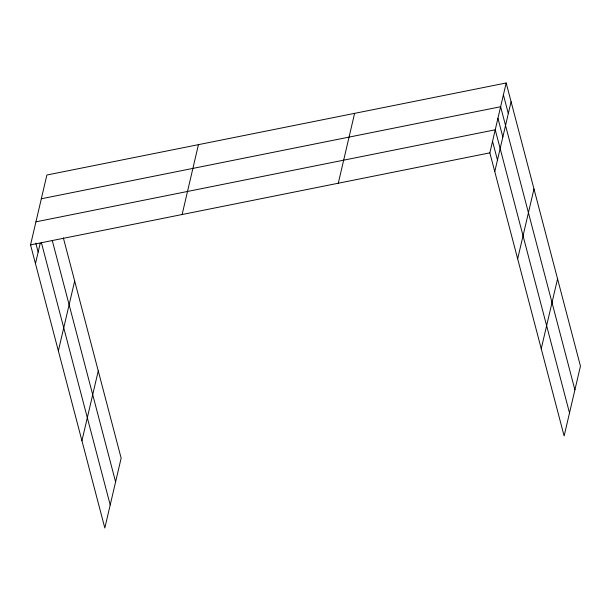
<?xml version="1.0" encoding="UTF-8"?>
<svg xmlns="http://www.w3.org/2000/svg" width="611" height="611" viewBox="0 0 611 611"><rect width="100%" height="100%" fill="white"/><g stroke="black" fill="none" stroke-linecap="round" stroke-linejoin="round"><path stroke-width="0.92" d="M63.345 237.839L121.146 458.143L104.825 528.019L30.55 244.896L46.871 175.021L506.175 82.981L580.45 366.104L564.129 435.979L489.854 152.857L506.175 82.981M35.461 263.631L40.227 243.231M58.351 350.882L74.672 280.999M81.935 440.775L98.256 370.892M182.124 214.522L198.438 144.647M338.288 183.231L354.601 113.348M494.773 171.592L511.086 101.709M517.662 258.835L533.976 188.959M541.239 348.728L557.56 278.853M41.319 198.781L500.623 106.734L574.905 389.864M35.934 221.839L495.238 129.799L569.513 412.921M30.55 244.896L489.854 152.857M503.403 94.858L508.314 113.593M497.934 118.267L502.845 137.001M492.55 141.324L497.461 160.059M52.256 240.474L115.594 481.903M41.334 242.407L110.209 504.961M35.82 243.178L38.157 252.099"/></g></svg>
